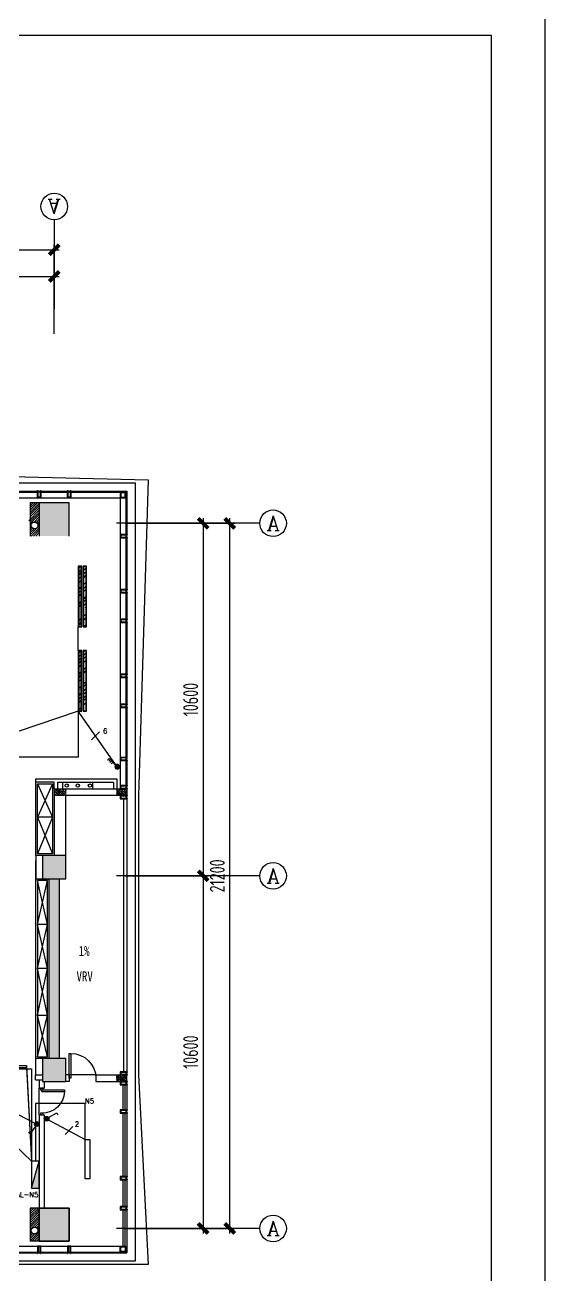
# Model space of a CAD drawing. Header units: inches. Extents: x 10 to 166961, y -47 to 131592.
# Drawn here: x 67822 to 83439, y 20701 to 58280 of the extents above; entities that cross this region are included whole.
import ezdxf
from ezdxf.enums import TextEntityAlignment as Align

# ---------------------------------------------------------------- set-up
doc = ezdxf.new("R2010")
doc.units = ezdxf.units.IN
doc.header["$MEASUREMENT"] = 0
for name, color, linetype in [('3look0.15', 5, 'Continuous'), ('4', 4, 'Continuous'), ('6', 6, 'Continuous'), ('8', 8, 'Continuous'), ('AXIS_TEXT', 7, 'Continuous'), ('C-02 天花灯具', 4, 'Continuous'), ('D-电气标号', 7, 'Continuous'), ('hatch', 8, 'Continuous'), ('METAL', 7, 'Continuous'), ('PUB_DIM', 3, 'Continuous'), ('Shearwall', 7, 'Continuous'), ('shearwall-bh', 253, 'Continuous'), ('stair', 2, 'Continuous'), ('TK', 3, 'Continuous'), ('wall', 2, 'Continuous'), ('windows', 4, 'Continuous'), ('z', 2, 'Continuous'), ('ZT-开关线路图', 2, 'Continuous'), ('修改', 1, 'Continuous'), ('厨具、洁具', 9, 'Continuous'), ('尺寸3', 31, 'Continuous'), ('插座图', 4, 'Continuous'), ('标注', 3, 'Continuous')]:
    doc.layers.add(name, color=color, linetype=linetype)
doc.styles.add('COMPLEX', font='COMPLEX')
doc.styles.add('F', font='')
doc.styles.add('GBSTYLE', font='gbxwxt.shx', dxfattribs={"width": 0.8, "bigfont": 'gbhzfs.shx'})
doc.styles.get("Standard").update_dxf_attribs({"font": 'txt', "bigfont": 'gbcbig.shx'})
doc.styles.get('F').set_extended_font_data('SimHei')

# ---------------------------------------------------------------- blocks, each defined once
blk = doc.blocks.new('A$C03CA08DD')
at = {"layer": '6', "color": 6}
blk.add_line((83429, 59465), (83429, 0), dxfattribs=at)
at = {"layer": 'TK', "color": 4, "linetype": 'ByBlock', "lineweight": -2}
for p, q in [((4061, 57965), (81817, 57965)), ((81817, 57965), (81817, 1500))]:
    blk.add_line(p, q, dxfattribs=at)
blk = doc.blocks.new('800门')
at = {"layer": 'windows'}
blk.add_lwpolyline([(750, 0), (800, 0), (800, 750), (750, 750)], close=True, dxfattribs=at)
blk.add_arc((750, 0), 750, 90, 180, dxfattribs=at)
blk = doc.blocks.new('Metal')
at = {"layer": 'METAL', "color": 4}
for points in [[(-50, 20), (-40, 20), (-40, 0), (40, 0), (40, 20), (50, 20), (50, -200), (-50, -200)], [(-30, -20), (30, -20), (30, -180), (-30, -180)]]:
    blk.add_lwpolyline(points, close=True, dxfattribs=at)
blk = doc.blocks.new('_ArchTick')
at = {"color": 0, "linetype": 'ByBlock', "const_width": 0.4}
blk.add_lwpolyline([(-0.5, -0.5), (0.5, 0.5)], dxfattribs=at)
blk = doc.blocks.new('7676567')
h = blk.add_hatch()
h.set_pattern_fill('AR-RROOF', color=251, scale=150, angle=45, style=0)
h.set_pattern_definition([(45, (-600, -223.5), (127.28, 339.411), [2250, -300, 750, -150]), (45, (-511.97, -29.4), (-247.134, 35.002), [450, -49.5, 900, -112.5]), (45, (-637.12, -80.31), (480.479, 622.6075), [1200, -210, 600, -150])])
h.paths.add_polyline_path([(0, -172.5), (600, -172.5), (600, -223.5), (0, -223.5)])
h.paths.add_polyline_path([(-600, -172.5), (0, -172.5), (0, -223.5), (-600, -223.5)])
blk.add_lwpolyline([(-610, -162.5), (610, -162.5), (610, -233.5), (-610, -233.5)], close=True)
at = {"color": 251}
blk.add_lwpolyline([(-600, -172.5), (600, -172.5), (600, -223.5), (-600, -223.5)], close=True, dxfattribs=at)
blk = doc.blocks.new('A$C70416A3F')
at = {"layer": 'ZT-开关线路图', "color": 4}
for p, q in [((-1.9, 2.07), (-1.58, 2.38)), ((-0.57, 0.74), (-1.9, 2.07))]:
    blk.add_line(p, q, dxfattribs=at)
blk.add_circle((-0.23, 0.41), 0.469, dxfattribs=at)
for points in [[(-0.7, 0.41), (-0.7, 0.41), (-0.64, 0.17), (-0.64, 0.64)], [(-0.64, 0.17), (-0.64, 0.64), (-0.47, 0), (-0.47, 0.81)], [(-0.47, 0), (-0.47, 0.81), (-0.23, -0.06), (-0.23, 0.87)], [(0, 0), (0, 0.81), (-0.23, -0.06), (-0.23, 0.87)], [(0.17, 0.17), (0.17, 0.64), (0, 0), (0, 0.81)], [(0.23, 0.41), (0.23, 0.41), (0.17, 0.17), (0.17, 0.64)]]:
    blk.add_solid(points, dxfattribs=at)
blk = doc.blocks.new('A$C0E060BE1')
at = {"layer": 'ZT-开关线路图', "color": 4}
for p, q in [((-2.07, -1.9), (-2.38, -1.58)), ((-1.81, -1.64), (-2.13, -1.32)), ((-0.74, -0.57), (-2.07, -1.9))]:
    blk.add_line(p, q, dxfattribs=at)
blk.add_circle((-0.41, -0.23), 0.469, dxfattribs=at)
for points in [[(0, 0), (-0.81, 0), (0.06, -0.23), (-0.87, -0.23)], [(-0.17, 0.17), (-0.64, 0.17), (0, 0), (-0.81, 0)], [(-0.41, 0.23), (-0.41, 0.23), (-0.17, 0.17), (-0.64, 0.17)], [(0, -0.47), (-0.81, -0.47), (0.06, -0.23), (-0.87, -0.23)], [(-0.17, -0.64), (-0.64, -0.64), (0, -0.47), (-0.81, -0.47)], [(-0.41, -0.7), (-0.41, -0.7), (-0.17, -0.64), (-0.64, -0.64)]]:
    blk.add_solid(points, dxfattribs=at)
blk = doc.blocks.new('A$C6CC47676')
at = {"layer": 'ZT-开关线路图', "color": 4}
for p, q in [((0.33, 0.33), (1.66, 1.66)), ((0.9, 0.9), (1.22, 0.58)), ((1.15, 1.15), (1.47, 0.83)), ((1.41, 1.41), (1.72, 1.09)), ((1.66, 1.66), (1.98, 1.34))]:
    blk.add_line(p, q, dxfattribs=at)
blk.add_circle((0, 0), 0.469, dxfattribs=at)
for points in [[(-0.41, 0.23), (0.41, 0.23), (-0.47, 0), (0.47, 0)], [(-0.41, -0.23), (0.41, -0.23), (-0.47, 0), (0.47, 0)], [(-0.23, 0.41), (0.23, 0.41), (-0.41, 0.23), (0.41, 0.23)], [(0, 0.47), (0, 0.47), (-0.23, 0.41), (0.23, 0.41)], [(-0.23, -0.41), (0.23, -0.41), (-0.41, -0.23), (0.41, -0.23)], [(0, -0.47), (0, -0.47), (-0.23, -0.41), (0.23, -0.41)]]:
    blk.add_solid(points, dxfattribs=at)
blk = doc.blocks.new('A$C120B0ACC')
at = {"layer": '插座图', "lineweight": -2}
blk.add_hatch(color=3, dxfattribs=at).paths.add_polyline_path([(0, 44.1), (0, 0), (152.7, 0)])
at = {"layer": '插座图', "color": 3, "lineweight": -2}
for p, q in [((154.2, 44.1), (0, 44.1)), ((0, 44.1), (152.7, 0)), ((0, 44.1), (0, 0)), ((154.2, 0), (154.2, 44.1)), ((0, 0), (154.2, 0)), ((0, 0), (152.7, 0))]:
    blk.add_line(p, q, dxfattribs=at)

msp = doc.modelspace()

# ---------------------------------------------------------------- hatches: boundary and pattern name
at = {"layer": 'hatch'}
h = msp.add_hatch(dxfattribs=at)
h.set_pattern_fill('钢筋混凝土', color=256, scale=20, style=0)
h.set_pattern_definition([(135, (157506.53, 160912.437), (35.355339, 35.355339), []), (130, (157506.53, 160912.44), (-143.45204, -12.55043), [15, -165]), (185, (157506.53, 160912.44), (27.75027, 150.43843), [12, -132]), (79.5486, (157494.57, 160911.39), (-115.70188, 137.88791), [12.74804, -140.22842]), (133.8158, (157506.53, 160952.44), (-213.4482, -33.1038), [22.5, -247.5]), (83.3644, (157488.74, 160949.68), (-186.93254, 194.82357), [19.12206, -210.3426]), (188.8158, (157506.53, 160952.44), (-186.9324, 194.82372), [18, -198]), (159, (157486.53, 160942.44), (-119.38141, -80.52378), [15, -165]), (214, (157486.53, 160942.44), (-48.66307, 145.03001), [12, -132]), (108.5486, (157476.58, 160935.73), (-168.04453, 64.5061), [12.74804, -140.22842]), (142.5, (157506.53, 160912.437), (-2.431971, 66.57877), [0, -130.4, 0, -134, 0, -132.5]), (172.5, (157506.53, 160912.44), (-52.613907, 78.882342), [0, -76.4, 0, -127.4, 0, -50.5]), (212.5, (157551.13, 160912.437), (-106.764487, -4.510974), [0, -50, 0, -156, 0, -207]), (222.5, (157571.13, 160912.44), (-116.637234, 20.020996), [0, -65, 0, -103.6, 0, -147])])
h.paths.add_polyline_path([(69051, 35314), (68701, 35314), (68701, 35114), (69051, 35114)])
h = msp.add_hatch(dxfattribs=at)
h.set_pattern_fill('钢筋混凝土', color=256, scale=20, style=0)
h.set_pattern_definition([(135, (157856.53, 160912.437), (35.355339, 35.355339), []), (130, (157856.53, 160912.44), (-143.45204, -12.55043), [15, -165]), (185, (157856.53, 160912.44), (27.75027, 150.43843), [12, -132]), (79.5486, (157844.57, 160911.39), (-115.70188, 137.88791), [12.74804, -140.22842]), (133.8158, (157856.53, 160952.44), (-213.4482, -33.1038), [22.5, -247.5]), (83.3644, (157838.74, 160949.68), (-186.93254, 194.82357), [19.12206, -210.3426]), (188.8158, (157856.53, 160952.44), (-186.9324, 194.82372), [18, -198]), (159, (157836.53, 160942.44), (-119.38141, -80.52378), [15, -165]), (214, (157836.53, 160942.44), (-48.66307, 145.03001), [12, -132]), (108.5486, (157826.58, 160935.73), (-168.04453, 64.5061), [12.74804, -140.22842]), (142.5, (157856.53, 160912.437), (-2.431971, 66.57877), [0, -130.4, 0, -134, 0, -132.5]), (172.5, (157856.53, 160912.44), (-52.613907, 78.882342), [0, -76.4, 0, -127.4, 0, -50.5]), (212.5, (157901.13, 160912.437), (-106.764487, -4.510974), [0, -50, 0, -156, 0, -207]), (222.5, (157921.13, 160912.44), (-116.637234, 20.020996), [0, -65, 0, -103.6, 0, -147])])
h.paths.add_polyline_path([(70876, 35314), (70576, 35314), (70576, 35114), (70876, 35114)])
h = msp.add_hatch(dxfattribs=at)
h.set_pattern_fill('钢筋混凝土', color=256, scale=20, style=0)
h.set_pattern_definition([(135, (157856.53, 162112.437), (35.355339, 35.355339), []), (130, (157856.53, 162112.44), (-143.45204, -12.55043), [15, -165]), (185, (157856.53, 162112.44), (27.75027, 150.43843), [12, -132]), (79.5486, (157844.57, 162111.39), (-115.70188, 137.88791), [12.74804, -140.22842]), (133.8158, (157856.53, 162152.44), (-213.44821, -33.1038), [22.5, -247.5]), (83.3644, (157838.74, 162149.68), (-186.93254, 194.82357), [19.12206, -210.3426]), (188.8158, (157856.53, 162152.44), (-186.9324, 194.82372), [18, -198]), (159, (157836.53, 162142.44), (-119.38141, -80.52378), [15, -165]), (214, (157836.53, 162142.44), (-48.66307, 145.03001), [12, -132]), (108.5486, (157826.58, 162135.73), (-168.04453, 64.5061), [12.74804, -140.22842]), (142.5, (157856.53, 162112.437), (-2.431971, 66.57877), [0, -130.4, 0, -134, 0, -132.5]), (172.5, (157856.53, 162112.44), (-52.613907, 78.882342), [0, -76.4, 0, -127.4, 0, -50.5]), (212.5, (157901.13, 162112.437), (-106.764487, -4.510974), [0, -50, 0, -156, 0, -207]), (222.5, (157921.13, 162112.44), (-116.637234, 20.020996), [0, -65, 0, -103.6, 0, -147])])
h.paths.add_polyline_path([(70876, 26714), (70576, 26714), (70576, 26514), (70876, 26514)])
at = {"layer": 'shearwall-bh'}
for color, points in [(252, [(69151, 43914), (68251, 43914), (68251, 42914), (69151, 42914)]), (252, [(68251, 21714), (69151, 21714), (69151, 22714), (68251, 22714)]), (8, [(68251, 21714), (69151, 21714), (69151, 22714), (68251, 22714)])]:
    msp.add_hatch(color=color, dxfattribs=at).paths.add_polyline_path(points)
at = {"layer": 'shearwall-bh', "linetype": 'Continuous'}
for points in [[(68351, 32614), (69051, 32614), (69051, 33314), (68351, 33314)], [(68551, 32614), (68851, 32614), (68851, 27214), (68551, 27214)], [(68351, 26514), (69051, 26514), (69051, 27214), (68351, 27214)]]:
    msp.add_hatch(color=252, dxfattribs=at).paths.add_polyline_path(points)

# ---------------------------------------------------------------- linework, layer by layer
at = {"color": 252}
for p, q in [((67981, 43914), (67981, 42914)), ((68251, 43914), (67981, 43914)), ((67981, 22714), (67981, 21714)), ((68251, 22714), (67981, 22714)), ((68251, 21714), (67981, 21714))]:
    msp.add_line(p, q, dxfattribs=at)
at = {"color": 2}
for p, q in [((69421, 39479), (69421, 40186)), ((69421, 37649), (65019, 36169)), ((70594, 35982), (69421, 37649)), ((65322, 26694), (68179, 25237)), ((68470, 25401), (69627, 24773))]:
    msp.add_line(p, q, dxfattribs=at)
at = {"color": 114, "true_color": 0x139b48}
for p, q in [((69421, 37649), (69421, 36266)), ((69421, 36266), (66652, 36266)), ((42627, 26896), (68018, 26896)), ((51647, 27002), (67871, 27002)), ((56401, 26942), (67871, 26942)), ((65322, 26694), (68018, 24127)), ((67871, 27002), (68018, 24127)), ((67871, 26942), (68018, 24127)), ((68018, 26896), (68018, 24139)), ((69627, 25855), (68142, 25855)), ((68142, 25855), (68142, 24127)), ((69627, 24773), (69627, 25855))]:
    msp.add_line(p, q, dxfattribs=at)
msp.add_lwpolyline([(69768, 23589), (69627, 23589), (69627, 24773), (69768, 24773)], close=True)
for centre in [(68701, 52824), (75272, 43300), (75272, 32700), (75272, 22100)]:
    msp.add_circle(centre, 400)
at = {"layer": '3look0.15'}
for p, q in [((70776, 35014), (70776, 26814)), ((70876, 35014), (70876, 26814)), ((69951, 26714), (69151, 26714))]:
    msp.add_line(p, q, dxfattribs=at)
at = {"layer": '3look0.15', "color": 8}
msp.add_line((69951, 26714), (69151, 26714), dxfattribs=at)
at = {"layer": '4'}
for p, q in [((68364, 26314), (68288, 26314)), ((68288, 26314), (68288, 26264)), ((68364, 26264), (68364, 26314)), ((68288, 26264), (68364, 26264)), ((68326, 26264), (69009, 26264)), ((68326, 26214), (68326, 26264)), ((68326, 26214), (69008, 26214)), ((68364, 25564), (68288, 25564)), ((68288, 25564), (68288, 25514)), ((68364, 25514), (68364, 25564)), ((68288, 25514), (68364, 25514))]:
    msp.add_line(p, q, dxfattribs=at)
at = {"layer": '4', "extrusion": (0, 0, -1)}
msp.add_ellipse((68309, 26264), major_axis=(700, 0), ratio=1, start_param=0.00022, end_param=0.071709, dxfattribs=at)
at = {"layer": '6', "color": 252}
for p, q in [((67981, 22674), (68021, 22714)), ((67981, 22607), (68088, 22714)), ((67981, 22539), (68156, 22714)), ((67981, 22472), (68223, 22714)), ((67981, 22405), (68251, 22675)), ((67981, 22337), (68251, 22607)), ((67981, 22270), (68251, 22540)), ((67981, 22203), (68251, 22473)), ((67981, 22135), (68251, 22405)), ((67981, 22068), (68251, 22338)), ((68117, 22136), (68251, 22271)), ((68167, 22119), (68251, 22203)), ((67981, 22001), (68010, 22029)), ((67981, 21731), (68251, 22001)), ((67981, 21933), (68027, 21979)), ((67981, 21866), (68062, 21947)), ((67981, 21799), (68118, 21935)), ((68031, 21714), (68251, 21934)), ((68099, 21714), (68251, 21867)), ((68166, 21714), (68251, 21799)), ((68200, 22084), (68251, 22136)), ((68212, 22029), (68251, 22069)), ((68233, 21714), (68251, 21732))]:
    msp.add_line(p, q, dxfattribs=at)
at = {"layer": '8', "extrusion": (0, 0, -1)}
msp.add_ellipse((68316, 26256), major_axis=(-488, 502), ratio=0.977189, start_param=2.391901, end_param=3.91014, dxfattribs=at)
at = {"layer": 'D-电气标号', "color": 7}
for p, q in [((70056, 37032), (69823, 36792)), ((69255, 25161), (69028, 24928))]:
    msp.add_line(p, q, dxfattribs=at)
at = {"layer": 'METAL'}
for points in [[(70676, 44064), (70851, 44064), (70851, 44239), (70676, 44239)], [(70696, 44084), (70831, 44084), (70831, 44219), (70696, 44219)], [(70676, 21564), (70851, 21564), (70851, 21389), (70676, 21389)], [(70696, 21544), (70831, 21544), (70831, 21409), (70696, 21409)]]:
    msp.add_lwpolyline(points, close=True, dxfattribs=at)
at = {"layer": 'PUB_DIM', "color": 6}
msp.add_line((68701, 52424), (68701, 49744), dxfattribs=at)
at = {"layer": 'PUB_DIM', "transparency": 16777216}
for p, q in [((10951, 51524), (68851, 51524)), ((68701, 48998), (68701, 51674)), ((68701, 49774), (68701, 50874)), ((58951, 50724), (68851, 50724)), ((70834, 43300), (73322, 43300)), ((70934, 43300), (74122, 43300)), ((73172, 43450), (73172, 32550)), ((73972, 21950), (73972, 43450)), ((70834, 32700), (73322, 32700)), ((70834, 32700), (73322, 32700)), ((73172, 32850), (73172, 21950)), ((70834, 22100), (73322, 22100)), ((70934, 22100), (74122, 22100))]:
    msp.add_line(p, q, dxfattribs=at)
at = {"layer": 'PUB_DIM', "color": 252}
for p, q in [((74872, 43300), (70568, 43300)), ((74872, 32700), (70568, 32700)), ((74872, 22100), (70568, 22100))]:
    msp.add_line(p, q, dxfattribs=at)
at = {"layer": 'Shearwall', "color": 252}
for p, q in [((69151, 43914), (68251, 43914)), ((68251, 43914), (68251, 42914)), ((69151, 42914), (69151, 43914)), ((69051, 33314), (68351, 33314)), ((68351, 33314), (68351, 32614)), ((69051, 32614), (69051, 33314)), ((68351, 32614), (69051, 32614)), ((69051, 27214), (68351, 27214)), ((68351, 27214), (68351, 26514)), ((69051, 26514), (69051, 27214)), ((68351, 26514), (69051, 26514)), ((68251, 21714), (68251, 22714)), ((68251, 22714), (69151, 22714)), ((69151, 22714), (69151, 21714)), ((69151, 21714), (68251, 21714))]:
    msp.add_line(p, q, dxfattribs=at)
at = {"layer": 'Shearwall', "color": 252, "linetype": 'Continuous'}
for p, q in [((68551, 32614), (68851, 32614)), ((68551, 27214), (68551, 32614)), ((68851, 32614), (68851, 27214)), ((68851, 27214), (68551, 27214))]:
    msp.add_line(p, q, dxfattribs=at)
at = {"layer": 'Shearwall', "color": 1}
msp.add_lwpolyline([(68251, 21714), (69151, 21714), (69151, 22714), (68251, 22714)], close=True, dxfattribs=at)
at = {"layer": 'Shearwall', "color": 252}
for centre in [(68111, 43236), (68111, 22036)]:
    msp.add_circle(centre, 101, dxfattribs=at)
at = {"layer": 'shearwall-bh', "color": 252}
for p, q in [((68951, 35514), (68951, 35314)), ((69851, 35514), (69851, 35314))]:
    msp.add_line(p, q, dxfattribs=at)
at = {"layer": 'stair', "color": 252}
msp.add_line((68201, 28514), (68501, 28514), dxfattribs=at)
at = {"layer": 'stair', "color": 6}
for points in [[(50501, 44339), (50501, 45114), (71526, 44605), (71226, 35114), (71226, 35114)], [(50501, 44514), (71126, 44514), (71126, 21114), (49501, 21114), (49501, 21364)], [(71226, 26714), (71226, 26714), (71526, 21014), (8292, 21014), (8576, 25514), (8576, 35114)]]:
    msp.add_lwpolyline(points, dxfattribs=at)
at = {"layer": 'stair'}
msp.add_lwpolyline([(71226, 35114), (71226, 26714)], dxfattribs=at)
at = {"layer": 'wall', "color": 252}
for p, q in [((68151, 35514), (68151, 35614)), ((68151, 35614), (70576, 35614)), ((68701, 35514), (68151, 35514)), ((68801, 35514), (70476, 35514)), ((68801, 35514), (68801, 35314)), ((70476, 35514), (70476, 35314)), ((70576, 35614), (70576, 35314))]:
    msp.add_line(p, q, dxfattribs=at)
at = {"layer": 'wall', "color": 7}
for p, q in [((68701, 35314), (68701, 33314)), ((68701, 35314), (70876, 35314)), ((69051, 33314), (69051, 35114)), ((70876, 35114), (69051, 35114)), ((69151, 26714), (69051, 26714)), ((69151, 26714), (69061, 26714)), ((69151, 26714), (69151, 26514)), ((69151, 26714), (69151, 26514)), ((69951, 26714), (70876, 26714)), ((69951, 26714), (69951, 26514)), ((69951, 26714), (69951, 26514)), ((69151, 26514), (69051, 26514)), ((69151, 26514), (69061, 26514)), ((69951, 26514), (70876, 26514))]:
    msp.add_line(p, q, dxfattribs=at)
at = {"layer": 'wall'}
for p, q in [((70876, 35314), (70876, 35114)), ((70876, 35314), (70876, 35114)), ((70876, 35314), (70876, 35114)), ((70876, 35314), (70876, 35114)), ((70401, 26714), (70876, 26714)), ((70876, 26514), (70876, 26714)), ((70876, 26514), (70876, 26714)), ((70876, 26514), (70876, 26714)), ((70401, 26514), (70876, 26514))]:
    msp.add_line(p, q, dxfattribs=at)
at = {"layer": 'wall', "color": 1, "const_width": 20}
for points in [[(69051, 35314), (68701, 35314), (68701, 35114), (69051, 35114)], [(70876, 35314), (70576, 35314), (70576, 35114), (70876, 35114)]]:
    msp.add_lwpolyline(points, close=True, dxfattribs=at)
at = {"layer": 'wall', "const_width": 20}
msp.add_lwpolyline([(70876, 26714), (70576, 26714), (70576, 26514), (70876, 26514)], close=True, dxfattribs=at)
at = {"layer": 'windows', "color": 2}
for p, q in [((59101, 44064), (70676, 44064)), ((66801, 44264), (68201, 44264)), ((66801, 44239), (68201, 44239)), ((68301, 44264), (69101, 44264)), ((68301, 44239), (69101, 44239)), ((69201, 44264), (70876, 44264)), ((69201, 44239), (70851, 44239)), ((70676, 44064), (70676, 35314)), ((70851, 44239), (70851, 42964)), ((70876, 44264), (70876, 42964)), ((70851, 42864), (70851, 41314)), ((70876, 42864), (70876, 41314)), ((70851, 41214), (70851, 40414)), ((70876, 41214), (70876, 40414)), ((70851, 40314), (70851, 38764)), ((70876, 40314), (70876, 38764)), ((70851, 38664), (70851, 37864)), ((70876, 38664), (70876, 37864)), ((70851, 37764), (70851, 36264)), ((70876, 37764), (70876, 36264)), ((70851, 36164), (70851, 35414)), ((70876, 36164), (70876, 35414)), ((70756, 26414), (70756, 25664)), ((70816, 26414), (70816, 25664)), ((70876, 26414), (70876, 25664)), ((70756, 25564), (70756, 23664)), ((70816, 25564), (70816, 23664)), ((70876, 25564), (70876, 23664)), ((70756, 23564), (70756, 22764)), ((70816, 23564), (70816, 22764)), ((70876, 23564), (70876, 22764)), ((70756, 22664), (70756, 21564)), ((70816, 22664), (70816, 21564)), ((70876, 22664), (70876, 21364)), ((59101, 21564), (70676, 21564)), ((59101, 21389), (69101, 21389)), ((59101, 21364), (69101, 21364)), ((69201, 21389), (70851, 21389)), ((69201, 21364), (70876, 21364))]:
    msp.add_line(p, q, dxfattribs=at)
at = {"layer": '厨具、洁具', "color": 252}
for centre in [(69077, 35415), (69405, 35415), (69774, 35415)]:
    msp.add_circle(centre, 50, dxfattribs=at)
at = {"layer": '尺寸3', "color": 252}
for p, q in [((67932, 43375), (68251, 43695)), ((67981, 43897), (67999, 43914)), ((67981, 43829), (68066, 43914)), ((67981, 43762), (68133, 43914)), ((67981, 43695), (68201, 43914)), ((67981, 43627), (68251, 43897)), ((67981, 43560), (68251, 43830)), ((67981, 43493), (68251, 43763)), ((67981, 43358), (68251, 43628)), ((67981, 43290), (68251, 43560)), ((67981, 43223), (68011, 43253)), ((67981, 42954), (68251, 43224)), ((68093, 43335), (68251, 43493)), ((68153, 43327), (68251, 43426)), ((68191, 43298), (68251, 43358)), ((68211, 43251), (68251, 43291)), ((67981, 43156), (68019, 43193)), ((67981, 43088), (68049, 43156)), ((67981, 43021), (68096, 43136)), ((68009, 42914), (68251, 43156)), ((68076, 42914), (68251, 43089)), ((68144, 42914), (68251, 43022)), ((68151, 33314), (68151, 35514)), ((68651, 35464), (68201, 34464)), ((68201, 35464), (68651, 34464)), ((68201, 33364), (68201, 35464)), ((68201, 35464), (68651, 35464)), ((68651, 35464), (68651, 33364)), ((68701, 35314), (68701, 35514)), ((68651, 34464), (68201, 34464)), ((68201, 34464), (68651, 33364)), ((68651, 34464), (68201, 33364)), ((68351, 33314), (68151, 33314)), ((68151, 33314), (68151, 32614)), ((68151, 28514), (68151, 33164)), ((68651, 33364), (68201, 33364)), ((68151, 32614), (68351, 32614)), ((68201, 31239), (68501, 32564)), ((68501, 31239), (68201, 32564)), ((68501, 32564), (68201, 32564)), ((68201, 32564), (68201, 28514)), ((68501, 28514), (68501, 32564)), ((68501, 31239), (68201, 31239)), ((68501, 29914), (68201, 31239)), ((68201, 29914), (68501, 31239)), ((68501, 29914), (68201, 29914)), ((68201, 28514), (68501, 29914)), ((68501, 28514), (68201, 29914)), ((68151, 26714), (68151, 28514)), ((68501, 27264), (68201, 28514)), ((68201, 27264), (68501, 28514)), ((68201, 28514), (68201, 27264)), ((68501, 27264), (68501, 28514)), ((68351, 27214), (68151, 27214)), ((68201, 27264), (68501, 27264)), ((68137, 26714), (68351, 26714)), ((68137, 26564), (68137, 26714)), ((68137, 26564), (68351, 26564)), ((68251, 26564), (68251, 26314)), ((68251, 26314), (68401, 26314)), ((68251, 25514), (68251, 26314)), ((68401, 26514), (68401, 26314)), ((68251, 25514), (68251, 22714)), ((68251, 25514), (68401, 25514)), ((68401, 25514), (68401, 22714))]:
    msp.add_line(p, q, dxfattribs=at)

# ---------------------------------------------------------------- block references
msp.add_blockref('A$C03CA08DD', (10, 5))
at = {"layer": 'C-02 天花灯具', "xscale": -1.5, "yscale": 1.500000000032742, "zscale": 1.500000000034106, "rotation": 269.9999999999999}
for p in [(69772, 41101), (69916, 41101), (69772, 38564), (69916, 38564)]:
    msp.add_blockref('7676567', p, dxfattribs=at)
at = {"layer": 'PUB_DIM', "xscale": 300, "yscale": 300, "zscale": 300}
for p in [(68701, 51524), (68701, 50724)]:
    msp.add_blockref('_ArchTick', p, dxfattribs=at)
for p, rotation in [((73172, 43300), 90), ((73972, 43300), 90), ((73172, 32700), 90), ((73172, 32700), 270), ((73172, 22100), 270), ((73972, 22100), 270)]:
    msp.add_blockref('_ArchTick', p, dxfattribs=dict(at, rotation=rotation))
at = {"layer": 'ZT-开关线路图', "color": 6, "xscale": -150, "yscale": 150, "zscale": 150}
msp.add_blockref('A$C6CC47676', (70594, 35982), dxfattribs=at)
at = {"layer": 'ZT-开关线路图', "color": 251, "xscale": 149.9999999999968, "yscale": 149.9999999999968, "zscale": 150, "rotation": 254.7482231802492}
msp.add_blockref('A$C70416A3F', (68402, 25383), dxfattribs=at)
at = {"layer": '修改', "color": 2}
for p in [(68251, 44264), (69151, 44264)]:
    msp.add_blockref('Metal', p, dxfattribs=at)
at = {"layer": '修改', "xscale": -1}
for p, rotation in [((70876, 42914), 270), ((70876, 41264), 270), ((70876, 40364), 270), ((70876, 38714), 270), ((70876, 37814), 270), ((70876, 36214), 270), ((70876, 35364), 270), ((70876, 35064), 270), ((70876, 26764), 270), ((70876, 26464), 270), ((70876, 25614), 270), ((70876, 23614), 270), ((70876, 22714), 270), ((68251, 21364), 180), ((69151, 21364), 180)]:
    msp.add_blockref('Metal', p, dxfattribs=dict(at, rotation=rotation))
msp.add_blockref('800门', (69951, 26614), dxfattribs=at)
at = {"layer": '插座图', "color": 0, "xscale": 5.295882656355388, "yscale": 5.295882656831964, "zscale": 5.295882656842108, "rotation": 89.99999999999999}
msp.add_blockref('A$C120B0ACC', (68251, 23310), dxfattribs=at)
at = {"layer": '标注', "color": 251, "xscale": 149.9999999999501, "yscale": 150.0000000000023, "zscale": 150, "rotation": 10.0412606325129}
msp.add_blockref('A$C0E060BE1', (68233, 25282), dxfattribs=at)

# ---------------------------------------------------------------- texts
at = {"layer": 'AXIS_TEXT', "style": 'COMPLEX', "text_generation_flag": 4, "width": 1.041667}
msp.add_attdef('A', text='', height=448, dxfattribs=at).set_placement((68501, 53048), (68901, 53048), align=Align.FIT)
for p, p2 in [((75472, 43076), (75072, 43076)), ((75472, 32476), (75072, 32476)), ((75472, 21876), (75072, 21876))]:
    msp.add_attdef('A', text='', height=448, rotation=180, dxfattribs=at).set_placement(p, p2, align=Align.FIT)
at = {"layer": 'D-电气标号', "color": 7}
for s, p in [('6', (70168, 36983)), ('N5', (69627, 25855)), ('2', (69320, 25164)), ('AL-N5', (67560, 23044))]:
    msp.add_text(s, height=150, dxfattribs=at).set_placement(p)
at = {"layer": 'PUB_DIM', "color": 7, "transparency": 16777216, "char_height": 450, "attachment_point": 5, "rotation": 90, "style": 'GBSTYLE'}
for s, insert in [('\\A1;10600', (72797, 38000)), ('\\A1;21200', (73597, 32700)), ('\\A1;10600', (72797, 27400))]:
    msp.add_mtext(s, dxfattribs=dict(at, insert=insert))
at = {"layer": 'z', "color": 252, "style": 'F', "width": 0.8}
for s, p in [('1%', (69434, 30295)), ('VRV', (69369, 29530))]:
    msp.add_text(s, height=300, dxfattribs=at).set_placement(p)

doc.saveas('drawing.dxf')
